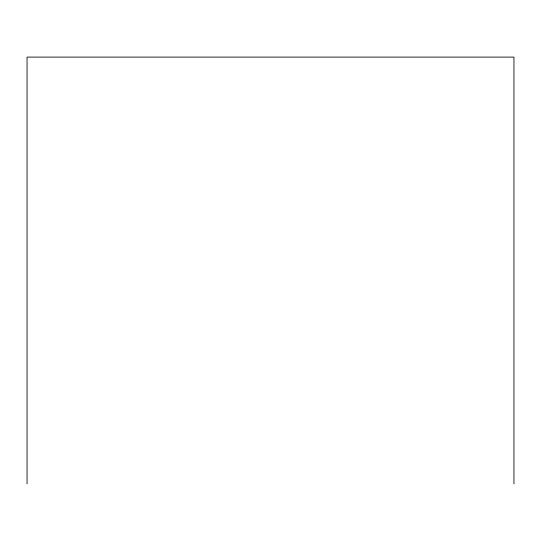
<?xml version="1.0" encoding="UTF-8"?>
<svg xmlns="http://www.w3.org/2000/svg" width="541" height="541" viewBox="0 0 541 541"><rect width="100%" height="100%" fill="white"/><g stroke="black" fill="none" stroke-linecap="round" stroke-linejoin="round"><path stroke-width="0.81" d="M513.95 483.897L513.95 57.103L27.05 57.103L27.05 483.897"/></g></svg>
